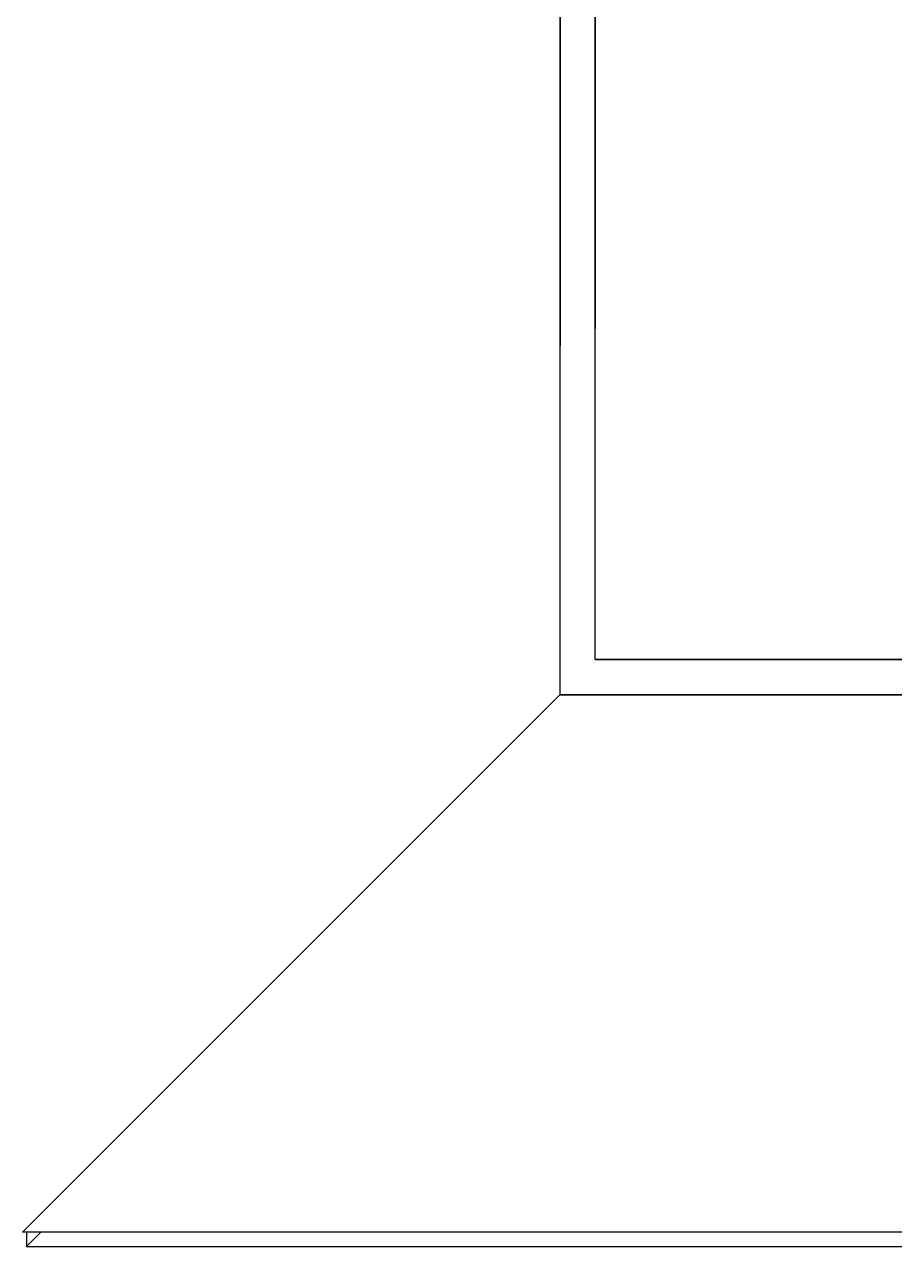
# Model space of a CAD drawing. Header units: metres. Extents: x -23 to 596, y -641 to 260.
# Drawn here: x 397.4 to 456.3, y -408 to -325.3 of the extents above; entities that cross this region are included whole.
import ezdxf

# ---------------------------------------------------------------- set-up
doc = ezdxf.new("R2010")
doc.units = ezdxf.units.M

msp = doc.modelspace()

# ---------------------------------------------------------------- linework, layer by layer
for p, q in [((436.015, -368.259), (436.072, -284.047)), ((433.685, -286.434), (433.631, -370.643)), ((436.015, -368.259), (493.342, -368.259)), ((397.281, -406.993), (433.631, -370.643)), ((495.725, -370.643), (433.631, -370.643)), ((532.075, -406.993), (397.281, -406.993)), ((397.564, -406.993), (397.564, -407.956)), ((397.564, -407.956), (398.527, -406.993)), ((398.527, -406.993), (397.564, -407.956)), ((397.564, -407.956), (397.564, -407.956)), ((397.564, -407.956), (533.467, -407.957))]:
    msp.add_line(p, q)
msp.add_lwpolyline([(493.342, -368.259), (436.015, -368.259), (436.015, -332.469), (436.072, -284.047), (401.2, -284.073), (376.65, -284.104), (281.089, -284.104), (248.254, -284.104), (248.254, -260.215), (248.254, -235.852), (247.769, -235.852), (245.871, -235.852), (245.871, -266.465), (245.871, -286.488), (279.64, -286.488), (377.92, -286.488), (400.959, -286.458), (433.685, -286.434), (433.631, -331.876), (433.631, -370.643), (495.725, -370.643)])

doc.saveas('drawing.dxf')
